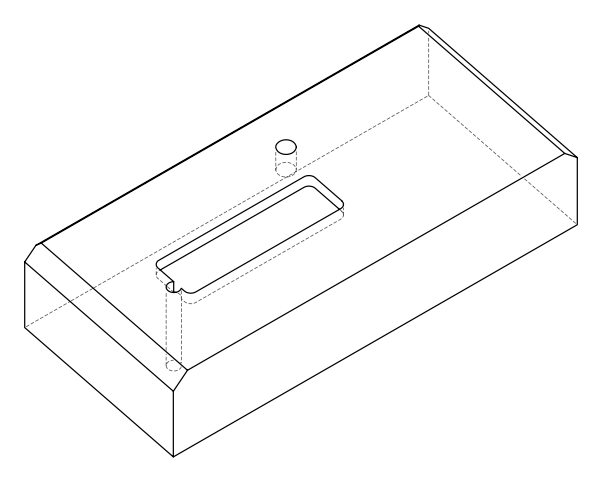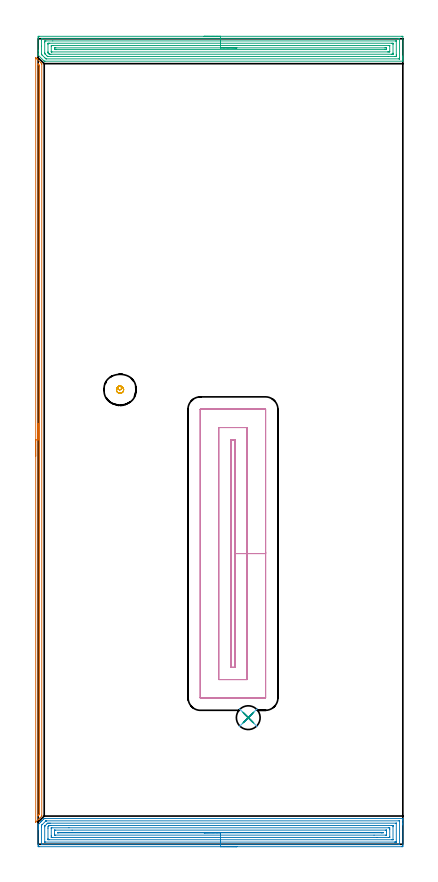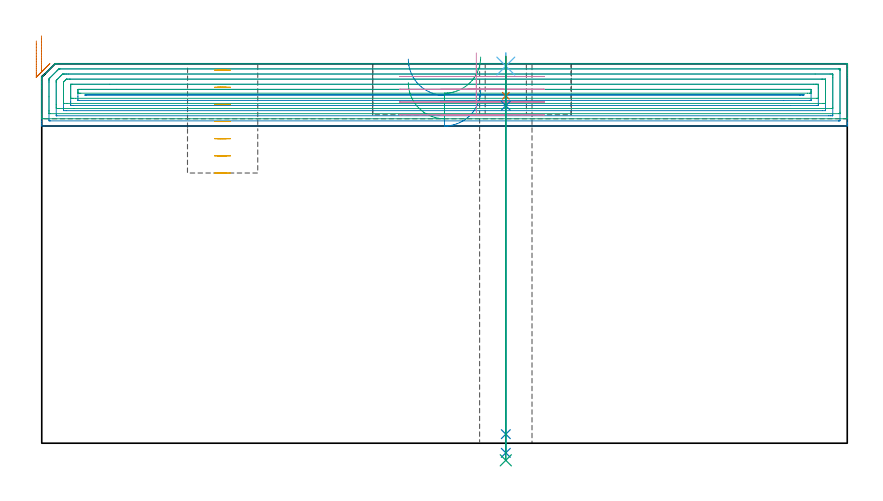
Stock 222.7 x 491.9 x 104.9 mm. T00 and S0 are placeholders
(PLAN: 9 operations, 5 tool changes, 41.8 min)
(1 AREA_MILL | FG_CHAMFER_SURFACE | UGT0205_001 | 7.57 min | 3227 mm3)
(2 AREA_MILL_1 | FG_CHAMFER_SURFACE_1 | UGT0205_001 | 12.64 min | 32911 mm3)
(3 AREA_MILL_2 | FG_CHAMFER_SURFACE_2 | UGT0205_001 | 10.9 min | 25689 mm3)
(4 MILL_RECTANGULAR_POCKET | POCKET_RECTANGULAR_STRAIGHT | UGT0201_133 | Follow Part, ap 3.75, ae 75% | 9.04 min | 147502 mm3)
(5 MILL_BLIND_HOLE_FROM_SOLID_MATERIAL | STEP1POCKET | UGT0201_133 | Spiral | 0.6 min | 8913 mm3)
(6 SPOT_DRILL | STEP1HOLE | NXT0321_9005460120000 | 0.03 min | 11 mm3)
(7 DRILL_BLIND_HOLE_INTO_CENTER | STEP1HOLE | NXT0301_030 | 0.05 min | 231 mm3)
(8 GUN_DRILL_THROUGH_HOLE | STEP1HOLE | UGT0307_001 | 0.5 min | 1837 mm3)
(9 SPADE_DRILL_TO_ENLARGE_THROUGH_HOLE | STEP1HOLE | UGT0306_005 | 0.45 min | 14867 mm3)
(TOOL UGT0205_001 | Chamfer Mill 20 x 3 x 45 deg. | D20 FL50 Z2)
(TOOL UGT0201_133 | Carbide End Mill 15.0 | D15 FL30 Z4)
(TOOL NXT0321_9005460120000 | NC Spot Drill, 142deg, 12mm, Carbide, Uncoated | D12 PA142 FL30 Z2)
(TOOL NXT0301_030 | Carbide Drill 5.9mm [860.1-0590-018A1-MM 2214] | D5.9 PA140 FL28 Z2)
(TOOL UGT0307_001 | Gun Drill 5 mm | D5 PA130 FL24 Z1)
(TOOL UGT0306_005 | Spade Drill 14.5mm | D14.5 PA132 FL10 Z2)
(OP 1 AREA_MILL)
G17 G21 G94 G90
T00 M6
G54
G17 G0 G90 X-1.5 Y236.95 S1061 M3
G43 Z114.9 H0
Z111.2
G94 G1 Y236.988 Z110.328 F250.
Y237.102 Z109.464
Y237.291 Z108.612
Y237.553 Z107.78
Y237.887 Z106.974
Y238.29 Z106.2
Y238.758 Z105.464
Y239.289 Z104.772
Y239.879 Z104.129
Y240.522 Z103.54
Y241.214 Z103.008
Y241.95 Z102.54
Y242.724 Z102.137
Y243.53 Z101.803
Y244.362 Z101.541
Y245.213 Z101.352
Y246.078 Z101.238
Y246.95 Z101.2
Y480.126
X-1.496 Y480.372 Z101.204
X-1.493 Y480.382 Z101.205
X-1.472 Y480.372 Z101.228
X-0.98 Y479.881 Z101.716
X-0.876 Y479.776 Z101.824
X-0.788 Y479.689 Z101.911
X-0.684 Y479.586 Z102.012
X-0.578 Y479.478 Z102.122
X-0.495 Y479.396 Z102.204
X-0.389 Y479.291 Z102.307
X1.68 Y477.222 Z104.376
X1.806 Y477.095 Z104.504
X2.123 Y476.778 Z104.821
X2.135 Y476.765 Z104.833
X2.209 Y476.687 Z104.887
X2.2 Y476.205 Z104.9
Y17.699
X2.201 Y17.205 Z104.881
X2.135 Y17.134 Z104.833
X1.277 Y16.277 Z103.977
X0.913 Y15.911 Z103.609
X0.361 Y15.361 Z103.061
X0.019 Y15.017 Z102.715
X-0.555 Y14.444 Z102.144
X-1.322 Y13.677 Z101.376
X-1.423 Y13.579 Z101.275
X-1.492 Y13.516 Z101.206
X-1.499 Y13.639 Z101.201
X-1.5 Y13.677 Z101.2
Y246.95
X-0.086 Z102.614
Y476.194
X-0.081 Y476.415 Z102.619
X-0.079 Y476.506 Z102.621
X-0.03 Y476.468 Z102.67
X0.038 Y476.404 Z102.738
X0.247 Y476.201 Z102.947
X0.52 Y475.924 Z103.22
X0.692 Y475.746 Z103.392
X0.779 Y475.64 Z103.479
X0.786 Y475.307 Z103.486
Y18.592
X0.781 Y18.368 Z103.481
X0.779 Y18.262 Z103.479
X0.71 Y18.172 Z103.41
X0.519 Y17.975 Z103.219
X0.249 Y17.699 Z102.949
X-0.025 Y17.425 Z102.675
X-0.059 Y17.393 Z102.641
X-0.074 Y17.382 Z102.626
X-0.078 Z102.622
X-0.08 Y17.386 Z102.62
X-0.083 Y17.487 Z102.617
X-0.086 Y17.699 Z102.614
Y246.95
Y247.821 Z102.652
Y248.686 Z102.766
Y249.538 Z102.955
Y250.37 Z103.217
Y251.176 Z103.551
Y251.95 Z103.954
Y252.686 Z104.423
Y253.378 Z104.954
Y254.021 Z105.543
Y254.61 Z106.186
Y255.141 Z106.878
Y255.61 Z107.614
Y256.013 Z108.388
Y256.347 Z109.194
Y256.609 Z110.026
Y256.798 Z110.878
Y256.912 Z111.743
Y256.95 Z112.614
G0 Z114.9
M5
M2
(OP 2 AREA_MILL_1)
G17 G21 G94 G90
T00 M6
G54
G17 G0 G90 X121.35 Y-1.5 S1061 M3
G43 Z114.9 H0
Z97.7
G94 G1 X121.312 Z96.828 F250.
X121.198 Z95.964
X121.009 Z95.112
X120.747 Z94.28
X120.413 Z93.474
X120.01 Z92.7
X119.542 Z91.964
X119.01 Z91.272
X118.421 Z90.629
X117.778 Z90.04
X117.086 Z89.508
X116.35 Z89.04
X115.576 Z88.637
X114.77 Z88.303
X113.938 Z88.041
X113.086 Z87.852
X112.222 Z87.738
X111.35 Z87.7
X0.614
X0.036 Y-1.494 Z87.704
X0.007 Y-1.492 Z87.706
X0.003 Y-0.917 Z88.28
X0. Y-0.305 Z88.892
Y8.882 Z98.076
Y9.439 Z98.636
Y9.772 Z98.969
Y10.33 Z99.526
Y10.663 Z99.858
Y11.33 Z100.53
Y11.666 Z100.866
X0.001 Y12. Z101.199
Z101.2
X0.614 Y12.615 Z101.812
X1.335 Y13.336 Z102.535
X1.507 Y13.508 Z102.705
X1.631 Y13.633 Z102.829
X2.226 Y14.227 Z103.426
X2.4 Y14.401 Z103.598
X2.522 Y14.524 Z103.72
X3.117 Y15.117 Z104.317
X3.563 Y15.563 Z104.762
X3.575 Y15.575 Z104.774
X3.713 Y15.705 Z104.894
X4.177 Y15.7 Z104.9
X222.537
X222.69 Y15.705 Z104.895
X222.693 Y15.651 Z104.842
X222.7 Y15.264 Z104.463
Y14.893 Z104.093
Y14.227 Z103.422
Y13.002 Z102.199
Y12.445 Z101.639
Y11.833 Z101.028
Y-0.639 Z88.559
X222.698 Y-0.917 Z88.28
X222.692 Y-1.492 Z87.706
X222.664 Y-1.494 Z87.704
X222.086 Y-1.5 Z87.7
X111.35
Y-0.086 Z89.114
X2.34 Y-0.085 Z89.115
X2.222 Y-0.083 Z89.117
X2.01 Y-0.077 Z89.123
X2.008 Y-0.027 Z89.173
X2.001 Y0.371 Z89.571
Y10.663 Z99.863
X2.003 Y11.059 Z100.259
X2.014 Y11.554 Z100.754
X2.204 Y11.75 Z100.95
X2.4 Y11.95 Z101.15
X4.432 Y13.981 Z103.181
X4.683 Y14.227 Z103.427
X4.727 Y14.266 Z103.466
X4.765 Y14.279 Z103.479
X4.842 Y14.282 Z103.482
X4.96 Y14.285 Z103.485
X5.02 Y14.286 Z103.486
X220.36 Y14.285 Z103.485
X220.478 Y14.283 Z103.483
X220.69 Y14.277 Z103.477
X220.692 Y14.227 Z103.427
X220.699 Y13.829 Z103.029
Y0.467 Z89.667
X220.692 Y-0.027 Z89.173
X220.69 Y-0.07 Z89.13
X220.537 Y-0.079 Z89.121
X220.419 Y-0.084 Z89.116
X220.36 Y-0.086 Z89.114
X220.3
X111.35
Y1.328 Z90.528
X4.186 Y1.329 Z90.529
X4.043 Y1.33 Z90.53
X4.02 Y1.332 Z90.532
X4.014 Y1.334 Z90.534
X4.01 Y1.348 Z90.548
X4.004 Y1.446 Z90.646
X4.001 Y1.57 Z90.77
Y10.663 Z99.863
X4.002 Y10.846 Z100.046
X4.01 Y11.033 Z100.233
X4.025 Y11.114 Z100.314
X4.067 Y11.159 Z100.359
X4.186 Y11.285 Z100.485
X5.345 Y12.445 Z101.645
X5.662 Y12.754 Z101.954
X5.767 Y12.856 Z102.056
X5.972 Y12.864 Z102.064
X6.44 Y12.869 Z102.069
X6.865 Y12.871 Z102.071
X7.33
X218.514
X218.657 Y12.87 Z102.07
X218.68 Y12.868 Z102.068
X218.686 Y12.866 Z102.066
X218.69 Y12.852 Z102.052
X218.696 Y12.754 Z101.954
X218.699 Y12.63 Z101.83
Y1.571 Z90.771
X218.693 Y1.385 Z90.585
X218.69 Y1.337 Z90.537
X218.673 Y1.335 Z90.535
X218.621 Y1.332 Z90.532
X218.514 Y1.33 Z90.53
X218.049 Y1.329 Z90.529
X217.621 Y1.328 Z90.528
X111.35
Y2.743 Z91.943
X6.767
X6.056 Y2.748 Z91.948
X6.02 Y2.749 Z91.949
X6.01 Y2.783 Z91.983
X6.006 Y2.886 Z92.086
X6.002 Y3.094 Z92.294
X6. Y3.509 Z92.709
Y9.744 Z98.944
X6.007 Y10.628 Z99.828
X6.022 Y10.663 Z99.863
X6.439 Y11.088 Z100.288
X6.582 Y11.231 Z100.431
X6.698 Y11.343 Z100.543
X6.777 Y11.417 Z100.617
X6.82 Y11.451 Z100.651
X6.865 Y11.453 Z100.653
X6.964 Y11.455 Z100.655
X7.758 Y11.457 Z100.657
X7.855
X215.933
X216.644 Y11.451 Z100.651
X216.68
X216.69 Y11.417 Z100.617
X216.694 Y11.314 Z100.514
X216.698 Y11.106 Z100.306
X216.7 Y10.691 Z99.891
X216.699 Y2.89 Z92.09
X216.697 Y2.782 Z91.982
X216.694 Y2.756 Z91.956
X216.69 Y2.749 Z91.949
X216.683 Y2.747 Z91.947
X216.63 Y2.744 Z91.944
X215.835 Y2.743 Z91.943
X111.35
Y4.157 Z93.357
X8.651 Y4.158 Z93.358
X8.025 Y4.161 Z93.361
X8.017 Y4.163 Z93.363
X8.006 Y4.18 Z93.38
X8.003 Y4.428 Z93.628
X8. Y5.077 Z94.277
Y5.318 Z94.518
Y9.531 Z98.731
X8.001 Y9.772 Z98.972
X8.003 Y9.935 Z99.135
X8.007 Y10.015 Z99.215
X8.009 Y10.031 Z99.231
X8.033 Y10.036 Z99.236
X8.109 Y10.039 Z99.239
X8.381 Y10.042 Z99.242
X18.817 Y10.043 Z99.243
X214.049 Y10.042 Z99.242
X214.675 Y10.039 Z99.239
X214.683 Y10.037 Z99.237
X214.694 Y10.02 Z99.22
X214.697 Y9.772 Z98.972
X214.7 Y9.123 Z98.323
Y8.882 Z98.082
Y4.669 Z93.869
X214.699 Y4.428 Z93.628
X214.697 Y4.265 Z93.465
X214.693 Y4.185 Z93.385
X214.691 Y4.169 Z93.369
X214.667 Y4.164 Z93.364
X214.592 Y4.161 Z93.361
X214.319 Y4.158 Z93.358
X207.048 Y4.157 Z93.357
X111.35
Y5.571 Z94.771
X10.437 Y5.572 Z94.772
X10.182 Y5.573 Z94.773
X10.065 Y5.576 Z94.776
X10.014 Y5.578 Z94.778
X10.01 Y5.606 Z94.806
X10.003 Y5.751 Z94.951
X10.001 Y6.209 Z95.409
X10. Y6.645 Z95.845
X10.002 Y8.425 Z97.625
X10.007 Y8.572 Z97.772
X10.01 Y8.619 Z97.819
X10.039 Y8.622 Z97.822
X10.117 Y8.625 Z97.825
X10.437 Y8.628 Z97.828
X20.719 Y8.629 Z97.829
X212.263 Y8.628 Z97.828
X212.518 Y8.627 Z97.827
X212.635 Y8.624 Z97.824
X212.685 Y8.622 Z97.822
X212.69 Y8.594 Z97.794
X212.697 Y8.449 Z97.649
X212.699 Y7.991 Z97.191
X212.7 Y7.555 Z96.755
X212.698 Y5.775 Z94.975
X212.693 Y5.628 Z94.828
X212.69 Y5.581 Z94.781
X212.661 Y5.578 Z94.778
X212.583 Y5.575 Z94.775
X212.263 Y5.572 Z94.772
X205.119 Y5.571 Z94.771
X111.35
Y6.985 Z96.185
X12.223 Y6.986 Z96.186
X12.108 Y6.987 Z96.187
X12.032 Y6.99 Z96.19
X12.012 Y6.992 Z96.192
X12.008 Y7. Z96.2
X12.005 Y7.026 Z96.226
Y7.1 Z96.3
X12.01 Y7.205 Z96.405
X12.113 Y7.21 Z96.41
X12.223 Y7.212 Z96.412
X13.001 Y7.215 Z96.415
X13.116
X210.477 Y7.214 Z96.414
X210.592 Y7.213 Z96.413
X210.668 Y7.21 Z96.41
X210.688 Y7.208 Z96.408
X210.692 Y7.2 Z96.4
X210.695 Y7.174 Z96.374
Y7.1 Z96.3
X210.69 Y6.996 Z96.196
X210.587 Y6.99 Z96.19
X210.477 Y6.988 Z96.188
X209.699 Y6.985 Z96.185
X209.584
X111.35
X110.478 Z96.223
X109.614 Z96.337
X108.762 Z96.526
X107.93 Z96.788
X107.124 Z97.122
X106.35 Z97.525
X105.614 Z97.994
X104.922 Z98.525
X104.279 Z99.114
X103.69 Z99.757
X103.158 Z100.45
X102.69 Z101.185
X102.287 Z101.959
X101.953 Z102.765
X101.691 Z103.597
X101.502 Z104.449
X101.388 Z105.314
X101.35 Z106.185
G0 Z114.9
M5
M2
(OP 3 AREA_MILL_2)
G17 G21 G94 G90
T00 M6
G54
G17 G0 G90 X101.35 Y493.4 S1061 M3
G43 Z114.9 H0
Z99.7
G94 G1 X101.388 Z98.828 F250.
X101.502 Z97.964
X101.691 Z97.112
X101.953 Z96.28
X102.287 Z95.474
X102.69 Z94.7
X103.158 Z93.964
X103.69 Z93.272
X104.279 Z92.629
X104.922 Z92.04
X105.614 Z91.508
X106.35 Z91.04
X107.124 Z90.637
X107.93 Z90.303
X108.762 Z90.041
X109.613 Z89.852
X110.478 Z89.738
X111.35 Z89.7
X222.086
X222.466 Y493.396 Z89.702
X222.69 Y493.392 Z89.706
X222.7 Y493.164 Z89.933
Y481.371 Z101.724
Y480.816 Z102.281
Y480.485 Z102.611
Y479.93 Z103.166
Y479.599 Z103.496
Y478.936 Z104.163
Y478.584 Z104.515
Y478.226 Z104.865
X222.691 Y478.203 Z104.888
X222.533 Y478.2 Z104.9
X4.186
X3.7 Y478.207 Z104.893
X3.667 Y478.233 Z104.867
X0.167 Y481.732 Z101.366
X0.087 Y481.814 Z101.284
X0.01 Y481.893 Z101.203
X0. Y482.145 Z100.954
Y482.479 Z100.62
Y483.142 Z99.952
Y484.36 Z98.737
Y484.914 Z98.18
Y492.278 Z90.819
X0.004 Y492.887 Z90.21
X0.008 Y493.392 Z89.706
X0.102 Y493.395 Z89.703
X0.614 Y493.4 Z89.7
X111.35
Y491.986 Z91.114
X220.3
X220.522 Y491.985 Z91.115
X220.626 Y491.983 Z91.117
X220.675 Y491.979 Z91.121
X220.69 Y491.977 Z91.123
X220.692 Y491.96 Z91.14
X220.697 Y491.853 Z91.247
X220.7 Y491.605 Z91.495
Y480.089 Z103.011
X220.696 Y479.692 Z103.408
X220.692 Y479.64 Z103.46
X220.688 Y479.62 Z103.48
X220.682 Y479.619 Z103.481
X220.629 Y479.616 Z103.484
X220.52 Y479.615 Z103.485
X220.3 Y479.614 Z103.486
X5.063
X4.844 Y479.62 Z103.48
X4.738 Y479.624 Z103.476
X4.517 Y479.84 Z103.26
X4.186 Y480.165 Z102.935
X2.4 Y481.95 Z101.15
X2.247 Y482.105 Z100.995
X2.102 Y482.257 Z100.843
X2.01 Y482.358 Z100.742
X2.006 Y482.455 Z100.645
X2.001 Y482.652 Z100.448
X2. Y487.327 Z95.773
Y491.115 Z91.985
Y491.511 Z91.589
X2.004 Y491.908 Z91.192
X2.008 Y491.96 Z91.14
X2.011 Y491.98 Z91.12
X2.017 Y491.981 Z91.119
X2.071 Y491.984 Z91.116
X2.18 Y491.985 Z91.115
X2.4 Y491.986 Z91.114
X111.35
Y490.572 Z92.528
X218.514 Y490.571 Z92.529
X218.629 Y490.569 Z92.531
X218.67 Y490.567 Z92.533
X218.686 Y490.566 Z92.534
X218.69 Y490.536 Z92.564
X218.695 Y490.413 Z92.687
X218.699 Y490.229 Z92.871
X218.7 Y482.073 Z101.027
X218.696 Y481.371 Z101.729
X218.693 Y481.194 Z101.906
X218.677 Y481.035 Z102.065
X218.514 Y481.034 Z102.066
X217.965 Y481.03 Z102.07
X213.822 Y481.028 Z102.072
X6.316 Y481.029 Z102.071
X5.972 Y481.032 Z102.068
X5.857 Y481.035 Z102.065
X5.772 Y481.039 Z102.061
X5.705 Y481.103 Z101.997
X5.431 Y481.371 Z101.729
X5.079 Y481.721 Z101.379
X4.542 Y482.257 Z100.843
X4.186 Y482.614 Z100.486
X4.055 Y482.747 Z100.353
X4.025 Y482.782 Z100.318
X4.013 Y482.798 Z100.302
X4.009 Y482.836 Z100.264
X4.003 Y482.958 Z100.142
X4.001 Y483.142 Z99.958
X4. Y483.327 Z99.773
Y489.528 Z93.572
X4.004 Y490.229 Z92.871
X4.007 Y490.406 Z92.694
X4.023 Y490.565 Z92.535
X4.186 Y490.566 Z92.534
X4.735 Y490.57 Z92.53
X8.931 Y490.572 Z92.528
X111.35
Y489.157 Z93.943
X216.023
X216.597 Y489.152 Z93.948
X216.659 Y489.15 Z93.95
X216.69 Y489.145 Z93.955
X216.692 Y489.099 Z94.001
X216.696 Y488.894 Z94.206
X216.7 Y488.486 Z94.614
Y483.142 Z99.958
X216.696 Y482.714 Z100.386
X216.692 Y482.499 Z100.601
X216.69 Y482.452 Z100.648
X216.64 Y482.449 Z100.651
X216.537 Y482.446 Z100.654
X215.835 Y482.443 Z100.657
X215.647
X7.758
X7.055 Y482.445 Z100.655
X6.865 Y482.448 Z100.652
X6.822 Y482.449 Z100.651
X6.777 Y482.484 Z100.616
X6.679 Y482.577 Z100.523
X6.487 Y482.766 Z100.334
X6.115 Y483.142 Z99.958
X6.01 Y483.252 Z99.848
X6.007 Y483.357 Z99.743
X6.003 Y483.571 Z99.529
X6. Y484. Z99.1
Y488.458 Z94.642
X6.004 Y488.887 Z94.213
X6.008 Y489.101 Z93.999
X6.01 Y489.148 Z93.952
X6.059 Y489.151 Z93.949
X6.162 Y489.154 Z93.946
X6.865 Y489.157 Z93.943
X7.052
X111.35
Y487.743 Z95.357
X214.222
X214.567 Y487.739 Z95.361
X214.665 Y487.736 Z95.364
X214.691 Y487.731 Z95.369
X214.694 Y487.72 Z95.38
X214.698 Y487.664 Z95.436
X214.699 Y487.572 Z95.528
Y484.269 Z98.831
X214.695 Y484.028 Z99.072
X214.69 Y483.874 Z99.226
X214.394 Y483.863 Z99.237
X214.22 Y483.858 Z99.242
X214.049 Y483.857 Z99.243
X213.329
X8.478
X8.133 Y483.861 Z99.239
X8.035 Y483.864 Z99.236
X8.009 Y483.869 Z99.231
X8.006 Y483.88 Z99.22
X8.002 Y483.936 Z99.164
X8. Y484.028 Z99.072
X8.001 Y487.331 Z95.769
X8.005 Y487.572 Z95.528
X8.01 Y487.726 Z95.374
X8.306 Y487.737 Z95.363
X8.48 Y487.742 Z95.358
X8.651 Y487.743 Z95.357
X9.371
X111.35
Y486.329 Z96.771
X211.73 Y486.328 Z96.772
X212.263 Y486.325 Z96.775
X212.63 Y486.322 Z96.778
X212.69 Y486.315 Z96.785
X212.696 Y486.257 Z96.843
X212.698 Y485.8 Z97.3
X212.697 Y485.369 Z97.731
X212.691 Y485.305 Z97.795
X212.687 Y485.278 Z97.822
X212.662 Y485.276 Z97.824
X212.53 Y485.274 Z97.826
X212.263 Y485.272 Z97.828
X211.903 Y485.271 Z97.829
X10.97 Y485.272 Z97.828
X10.437 Y485.275 Z97.825
X10.07 Y485.278 Z97.822
X10.009 Y485.285 Z97.815
X10.004 Y485.343 Z97.757
X10.002 Y485.8 Z97.3
X10.003 Y486.231 Z96.869
X10.009 Y486.295 Z96.805
X10.013 Y486.322 Z96.778
X10.038 Y486.324 Z96.776
X10.17 Y486.326 Z96.774
X10.437 Y486.328 Z96.772
X10.797 Y486.329 Z96.771
X111.35
X112.222 Z96.809
X113.086 Z96.923
X113.938 Z97.112
X114.77 Z97.374
X115.576 Z97.708
X116.35 Z98.111
X117.086 Z98.58
X117.778 Z99.111
X118.421 Z99.7
X119.01 Z100.343
X119.541 Z101.035
X120.01 Z101.771
X120.413 Z102.545
X120.747 Z103.351
X121.009 Z104.183
X121.198 Z105.035
X121.312 Z105.9
X121.35 Z106.771
G0 Z114.9
M5
M2
(OP 4 MILL_RECTANGULAR_POCKET)
G17 G21 G94 G90
T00 M6
G54
G17 G0 G90 X120.15 Y153.148 S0 M3
G43 Z114.9 H0
Z107.9
G94 G1 Y177.5 Z101.375 F250.
Y246.95 F500.
X117.75
Y108.05
X120.15
Y177.5
X127.65
Y254.45
X110.25
Y100.55
X127.65
Y177.5
X138.9
Y265.6
X138.895 Y265.655
X138.855 Y265.695
X138.8 Y265.7
X99.1
X99.045 Y265.695
X99.005 Y265.655
X99. Y265.6
Y89.4
X99.005 Y89.345
X99.045 Y89.305
X99.1 Y89.3
X138.8
X138.855 Y89.305
X138.895 Y89.345
X138.9 Y89.4
Y177.5
Y178.5
G0 X120.15 Y153.148 Z104.375
G1 Y177.5 Z97.85 F250.
Y246.95 F500.
X117.75
Y108.05
X120.15
Y177.5
X127.65
Y254.45
X110.25
Y100.55
X127.65
Y177.5
X138.9
Y265.6
X138.895 Y265.655
X138.855 Y265.695
X138.8 Y265.7
X99.1
X99.045 Y265.695
X99.005 Y265.655
X99. Y265.6
Y89.4
X99.005 Y89.345
X99.045 Y89.305
X99.1 Y89.3
X138.8
X138.855 Y89.305
X138.895 Y89.345
X138.9 Y89.4
Y177.5
Y178.5
G0 X120.15 Y153.148 Z100.85
G1 Y177.5 Z94.325 F250.
Y246.95 F500.
X117.75
Y108.05
X120.15
Y177.5
X127.65
Y254.45
X110.25
Y100.55
X127.65
Y177.5
X138.9
Y265.6
X138.895 Y265.655
X138.855 Y265.695
X138.8 Y265.7
X99.1
X99.045 Y265.695
X99.005 Y265.655
X99. Y265.6
Y89.4
X99.005 Y89.345
X99.045 Y89.305
X99.1 Y89.3
X138.8
X138.855 Y89.305
X138.895 Y89.345
X138.9 Y89.4
Y177.5
Y178.5
G0 X120.15 Y153.148 Z97.325
G1 Y177.5 Z90.8 F250.
Y246.95 F500.
X117.75
Y108.05
X120.15
Y177.5
X127.65
Y254.45
X110.25
Y100.55
X127.65
Y177.5
X138.9
Y265.6
X138.895 Y265.655
X138.855 Y265.695
X138.8 Y265.7
X99.1
X99.045 Y265.695
X99.005 Y265.655
X99. Y265.6
Y89.4
X99.005 Y89.345
X99.045 Y89.305
X99.1 Y89.3
X138.8
X138.855 Y89.305
X138.895 Y89.345
X138.9 Y89.4
Y177.5
Y178.5
G0 Z114.9
M5
M2
(OP 5 MILL_BLIND_HOLE_FROM_SOLID_MATERIAL)
G17 G21 G94 G90
T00 M6
G54
G17 G0 G90 X50. Y277.6 S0 M3
G43 Z114.9 H0
Z103.157
G94 G3 X50.949 Y278.851 R0.986 F250.
X49.408 Y279.719 R1.251
X47.881 Y277.008 R2.2
X49.408 Y279.719 R-2.2
X48.645 Y278.364 R1.1
X50. Y277.6 R1.1
G0 Z98.414
G3 X50.949 Y278.851 R0.986
X49.408 Y279.719 R1.251
X47.881 Y277.008 R2.2
X49.408 Y279.719 R-2.2
X48.645 Y278.364 R1.1
X50. Y277.6 R1.1
G0 Z93.671
G3 X50.949 Y278.851 R0.986
X49.408 Y279.719 R1.251
X47.881 Y277.008 R2.2
X49.408 Y279.719 R-2.2
X48.645 Y278.364 R1.1
X50. Y277.6 R1.1
G0 Z88.929
G3 X50.949 Y278.851 R0.986
X49.408 Y279.719 R1.251
X47.881 Y277.008 R2.2
X49.408 Y279.719 R-2.2
X48.645 Y278.364 R1.1
X50. Y277.6 R1.1
G0 Z84.186
G3 X50.949 Y278.851 R0.986
X49.408 Y279.719 R1.251
X47.881 Y277.008 R2.2
X49.408 Y279.719 R-2.2
X48.645 Y278.364 R1.1
X50. Y277.6 R1.1
G0 Z79.443
G3 X50.949 Y278.851 R0.986
X49.408 Y279.719 R1.251
X47.881 Y277.008 R2.2
X49.408 Y279.719 R-2.2
X48.645 Y278.364 R1.1
X50. Y277.6 R1.1
G0 Z74.7
G3 X50.949 Y278.851 R0.986
X49.408 Y279.719 R1.251
X47.881 Y277.008 R2.2
X49.408 Y279.719 R-2.2
X48.645 Y278.364 R1.1
X50. Y277.6 R1.1
G0 Z114.9
M5
M2
(OP 6 SPOT_DRILL)
G17 G21 G94 G90
T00 M6
G54
G17 G0 G90 X128.3 Y77.3 S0 M3
G43 Z114.9 H0
G94 G81 G98 Z104.272 F250. R107.9
G80
M5
M2
(OP 7 DRILL_BLIND_HOLE_INTO_CENTER)
G17 G21 G94 G90
T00 M6
G54
G17 G0 G90 X128.3 Y77.3 S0 M3
G43 Z114.9 H1
G94 G81 G98 Z96.05 F250. R106.9
G80
M5
M2
(OP 8 GUN_DRILL_THROUGH_HOLE)
G17 G21 G94 G90
T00 M6
G54
G17 G0 G90 X128.3 Y77.3 M8
G43 Z114.9 H0
Z104.625
S716 M3
G94 G1 Z93.294 F125. M26
G4 X.084
Z2.5 F250.
G4 X.084
Z-2.666 F125.
G4 X.084
M5
M9
G0 Z104.625
Z114.9
M2
(OP 9 SPADE_DRILL_TO_ENLARGE_THROUGH_HOLE)
G17 G21 G94 G90
T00 M6
G54
G17 G0 G90 X128.3 Y77.3 S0 M3
G43 Z114.9 H0
G94 G73 G98 Z-4.728 F250. Q13.703 R106.9
G80
M5
M2
